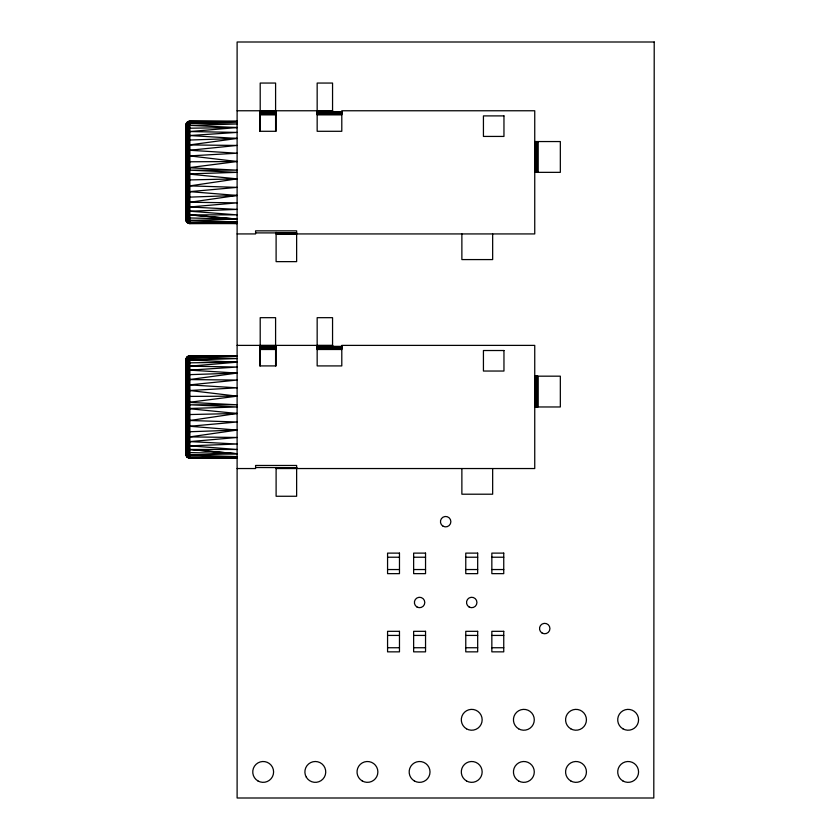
<?xml version="1.0" encoding="UTF-8"?>
<svg xmlns="http://www.w3.org/2000/svg" width="840" height="840" viewBox="0 0 840 840"><rect width="100%" height="100%" fill="white"/><g stroke="black" fill="none" stroke-linecap="round" stroke-linejoin="round"><path stroke-width="1.26" d="M185.787 125.874L186.753 122.577L189.178 121.18L237.111 121.023M185.787 359.835L187.257 356.695L189.893 355.74L237.111 355.645M185.787 360.497L186.753 357.903L189.893 356.454L237.111 356.391L189.178 357.945L186.753 359.289L185.787 361.809M185.787 127.186L186.753 124.667L189.178 123.323L237.111 121.769L189.893 121.117L189.893 223.661L237.111 223.482L220.059 223.02M185.787 129.139L186.753 126.725L189.178 125.444L237.111 123.963L189.893 123.27M185.787 363.762L186.753 361.347L189.178 360.056L237.111 358.575L189.893 357.882M185.787 131.691L186.753 129.423L189.178 128.215L237.111 127.544L189.178 131.607L186.753 132.72L185.787 134.82M185.787 366.314L186.753 364.046L189.178 362.838L237.111 362.166L189.178 366.23L186.753 367.343L185.787 369.443M185.787 138.474L186.753 136.573L189.178 135.566L237.111 132.416L189.893 131.555M185.787 373.086L186.753 371.196L189.178 370.188L237.111 367.038L189.893 366.177M185.787 142.601L186.753 140.931L189.178 140.049L237.111 138.442L188.496 145.078L186.753 145.73L185.787 147.147M185.787 377.223L186.753 375.554L189.178 374.671L237.111 373.065L188.496 379.701L186.753 380.352L185.787 381.759M185.787 152.04L188.496 150.381L237.111 145.435L189.893 144.953M185.787 386.663L188.496 385.004L237.111 380.058L189.893 379.575M185.85 125.181L187.257 122.787L189.893 121.842L237.111 121.769M185.787 157.227L189.178 155.925L237.111 153.216L189.893 150.276M185.787 391.85L189.178 390.548L237.111 387.828L189.893 384.899M185.787 162.624L189.178 161.784L237.111 161.532L185.85 168.095M185.787 397.236L189.178 396.406L237.111 396.155L185.787 402.769M185.787 184.79L189.893 185.871L237.111 178.868L185.85 173.765M185.787 419.412L189.893 420.494L237.111 413.48L185.787 408.366M185.787 199.868L186.753 201.411L189.893 202.262L237.111 195.447L188.496 191.541L185.787 190.092M185.787 434.49L186.753 436.023L189.893 436.884L237.111 430.07L188.496 426.163L185.787 424.704M189.893 191.636L237.111 187.373L189.893 185.871M189.893 426.248L237.111 421.995L189.893 420.494M185.787 204.215L186.753 205.989L189.893 206.987L237.111 202.86L189.893 202.262M185.787 438.837L186.753 440.612L189.893 441.599L237.111 437.483L189.893 436.884M185.787 208.11L186.753 210.105L189.893 211.218L237.111 209.391L189.893 206.987M185.787 442.733L186.753 444.728L189.893 445.841L237.111 444.014L189.893 441.599M237.111 195.447L189.893 197.117L186.753 196.413L185.787 195.143M237.111 430.07L189.893 431.739L186.753 431.036L185.787 429.755M189.893 173.87L237.111 172.347L189.893 170.173L237.111 170.163L189.893 167.79M189.893 408.481L237.111 406.969L189.893 404.786L237.111 404.786L189.893 402.413M185.787 216.605L187.257 219.555L189.893 220.447L237.111 219.103L189.178 214.851L186.753 213.696L185.787 211.502M185.787 451.227L187.257 454.167L189.893 455.07L237.111 453.726L189.178 449.474L186.753 448.308L185.787 446.124M185.787 219.23L186.753 221.844L189.893 223.303L237.111 222.002L189.893 220.447M185.85 454.556L187.257 456.971L189.893 457.926L237.111 456.624L189.893 455.07M237.111 178.868L189.893 179.917L185.787 179.319M237.111 413.48L189.893 414.54L185.787 413.931M237.111 222.002L189.893 222.222L186.753 220.804L185.787 218.232M237.111 456.624L189.893 456.844L186.753 455.417L185.787 452.855M185.787 453.842L186.753 456.813L189.893 458.283L237.111 458.094L209.57 457.37M237.111 110.764L259.686 110.764L259.686 131.292L276.108 131.292L276.108 110.764L332.556 110.764M260.201 110.764L275.594 110.764M260.201 110.943L275.594 110.943M317.163 110.943L332.556 110.943M260.201 111.111L275.594 111.111M317.163 111.111L332.556 111.111M260.201 111.279L275.594 111.279M317.163 111.279L332.556 111.279M260.201 111.426L275.594 111.426M317.163 111.426L332.556 111.426M260.201 111.552L275.594 111.657M317.163 111.552L332.556 111.657M260.201 111.731L275.594 111.794M317.163 111.731L341.796 111.794M260.201 111.972L275.594 111.972M317.163 111.972L341.796 111.972M260.201 112.203L275.594 112.203M317.163 112.203L341.796 112.203M260.201 112.508L275.594 112.508M317.163 112.508L341.796 112.508M260.201 112.896L275.594 112.896M317.163 112.896L341.796 112.896M260.201 113.327L275.594 113.327M317.163 113.327L341.796 113.327M260.201 113.82L275.594 113.82M317.163 113.82L341.796 113.82M260.201 114.335L275.594 114.335M317.163 114.335L341.796 114.335M260.201 114.87L275.594 114.87M317.163 114.87L341.796 114.87M534.681 141.55L560.332 141.55L560.332 172.347L534.681 172.347M255.581 232.901L296.635 232.901M276.108 233.037L296.635 233.142M276.108 233.268L296.635 233.268M276.108 233.415L296.635 233.415M276.108 233.572L296.635 233.572M276.108 233.751L296.635 233.751M237.111 233.929L255.581 233.929L255.581 230.843L296.635 230.843L296.635 261.639L276.108 261.639L276.108 232.386M276.108 233.929L534.744 233.929L534.744 110.764L341.796 110.764L341.796 131.292L317.163 131.292L317.163 83.055L332.556 83.055L332.556 112.308M237.111 345.387L259.686 345.387L259.686 365.915L276.108 365.915L276.108 345.387L332.556 345.387M260.201 345.387L275.594 345.387M260.201 345.566L275.594 345.566M317.163 345.566L332.556 345.566M260.201 345.733L275.594 345.733M317.163 345.733L332.556 345.733M260.201 345.901L275.594 345.901M317.163 345.901L332.556 345.901M260.201 346.175L275.594 346.048M317.163 346.175L332.556 346.048M275.594 346.269L260.201 346.353L275.594 346.416M332.556 346.269L317.163 346.353L341.796 346.416M260.201 346.594L275.594 346.594M317.163 346.594L341.796 346.594M260.201 346.826L275.594 346.826M317.163 346.826L341.796 346.826M260.201 347.13L275.594 347.13M317.163 347.13L341.796 347.13M260.201 347.508L275.594 347.508M317.163 347.508L341.796 347.508M260.201 347.949L275.594 347.949M317.163 347.949L341.796 347.949M260.201 348.443L275.594 348.443M317.163 348.443L341.796 348.443M260.201 348.957L275.594 348.957M317.163 348.957L341.796 348.957M260.201 349.493L275.594 349.493M317.163 349.493L341.796 349.493M534.681 376.173L560.332 376.173L560.332 406.969L534.681 406.969M255.581 467.523L296.635 467.659M276.108 467.765L296.635 467.765M276.108 467.891L296.635 467.891M276.108 468.038L296.635 468.038M276.108 468.195L296.635 468.195M276.108 468.363L296.635 468.363M237.111 468.542L255.581 468.542L255.581 465.465L296.635 465.465L296.635 496.262L276.108 496.262L276.108 467.492M276.108 468.542L534.744 468.542L534.744 345.387L341.796 345.387L341.796 365.915L317.163 365.915L317.163 317.678L332.556 317.678L332.556 346.437M387.566 557.225L399.473 557.225M413.637 557.225L425.544 557.225M465.769 557.225L477.677 557.225M491.841 557.225L503.748 557.225M387.566 569.541L399.473 569.541M413.637 569.541L425.544 569.541M465.769 569.541L477.677 569.541M491.841 569.541L503.748 569.541M387.566 635.428L399.473 635.428M413.637 635.428L425.544 635.428M465.769 635.428L477.677 635.428M491.841 635.428L503.748 635.428M387.566 647.745L399.473 647.745M413.637 647.745L425.544 647.745M465.769 647.745L477.677 647.745M491.841 647.745L503.748 647.745M189.893 223.303L237.111 223.482M189.893 457.926L237.111 458.094M237.111 356.391L189.893 355.74L189.893 458.283M189.893 125.38L237.111 127.544M189.893 360.003L237.111 362.166M189.893 135.524L237.111 138.442M189.893 370.146L237.111 373.065M189.893 211.218L237.111 214.862L189.893 214.862L237.111 219.103L189.178 217.948L186.753 216.699L185.787 214.347M189.893 445.841L237.111 449.484L189.893 449.474L237.111 453.726L189.178 452.56L186.753 451.311L185.787 448.969M185.787 219.555L186.753 222.191L189.893 223.661M189.893 155.915L237.111 161.532M189.893 390.526L237.111 396.155M537.821 141.55L537.821 172.347M537.821 376.173L537.821 406.969M537.642 141.55L537.642 172.347M537.642 376.173L537.642 406.969M537.474 141.55L537.474 172.347M537.474 376.173L537.474 406.969M537.306 141.55L537.306 172.347M537.306 376.173L537.306 406.969M537.033 141.55L537.159 172.347M537.159 376.173L537.033 406.969M536.938 172.347L536.855 141.55L536.812 172.347M536.938 406.969L536.855 376.173L536.802 406.969M536.613 141.55L536.613 172.347M536.613 376.173L536.613 406.969M536.382 141.55L536.382 172.347M536.382 376.173L536.382 406.969M536.077 141.55L536.077 172.347M536.077 376.173L536.077 406.969M535.7 141.55L535.7 172.347M535.7 376.173L535.7 406.969M535.259 141.55L535.259 172.347M535.259 376.173L535.259 406.969M492.66 233.929L492.66 259.581L461.874 259.581L461.874 233.929M492.66 468.542L492.66 494.204L461.874 494.204L461.874 468.542M275.594 131.292L275.594 83.055L260.201 83.055L260.201 131.292M275.594 365.915L275.594 317.678L260.201 317.678L260.201 365.915M189.178 121.18L189.178 223.597M189.178 355.803L189.178 458.22M188.496 121.37L188.496 223.419M188.496 355.981L188.496 458.031M187.845 121.664L187.845 223.115M187.845 356.286L187.845 457.737M187.257 122.073L187.257 222.705M187.257 356.695L187.257 457.317M186.753 122.577L186.753 222.191M186.753 357.2L186.753 456.813M186.344 123.165L186.344 221.613M186.344 357.788L186.344 456.225M186.039 123.816L186.039 220.962M186.039 358.439L186.039 455.584M185.85 124.509L185.85 220.269M185.85 359.121L185.85 454.892M654.213 42L653.803 798L237.111 798L237.111 42L654.213 42M503.958 115.899L483.431 115.899L483.431 136.427L503.958 136.427L503.958 115.899M503.958 350.522L483.431 350.522L483.431 371.038L503.958 371.038L503.958 350.522M399.473 553.119L387.566 553.119L387.566 573.647L399.473 573.647L399.473 553.119M425.544 553.119L413.637 553.119L413.637 573.647L425.544 573.647L425.544 553.119M477.677 553.119L465.769 553.119L465.769 573.647L477.677 573.647L477.677 553.119M503.748 553.119L491.841 553.119L491.841 573.647L503.748 573.647L503.748 553.119M399.473 631.323L387.566 631.323L387.566 651.851L399.473 651.851L399.473 631.323M425.544 631.323L413.637 631.323L413.637 651.851L425.544 651.851L425.544 631.323M477.677 631.323L465.769 631.323L465.769 651.851L477.677 651.851L477.677 631.323M503.748 631.323L491.841 631.323L491.841 651.851L503.748 651.851L503.748 631.323M306.285 777.147A10.427 10.427 0 0 0 324.345 777.147A10.427 10.427 0 0 0 315.315 761.502A10.427 10.427 0 0 0 306.285 777.147M257.964 780.958A10.427 10.427 0 0 0 273.599 771.928A10.427 10.427 0 0 0 257.964 762.899A10.427 10.427 0 0 0 257.964 780.958M518.648 728.826A10.427 10.427 0 0 0 534.293 719.796A10.427 10.427 0 0 0 518.648 710.766A10.427 10.427 0 0 0 518.648 728.826M416.987 606.995A5.218 5.218 0 0 0 424.798 602.48A5.218 5.218 0 0 0 416.987 597.965A5.218 5.218 0 0 0 416.987 606.995M469.119 606.995A5.218 5.218 0 0 0 476.942 602.48A5.218 5.218 0 0 0 469.119 597.965A5.218 5.218 0 0 0 469.119 606.995M542.115 633.066A5.218 5.218 0 0 0 549.938 628.551A5.218 5.218 0 0 0 542.115 624.036A5.218 5.218 0 0 0 542.115 633.066M443.048 526.187A5.218 5.218 0 0 0 450.87 521.672A5.218 5.218 0 0 0 443.048 517.156A5.218 5.218 0 0 0 443.048 526.187M622.923 728.826A10.427 10.427 0 0 0 638.568 719.796A10.427 10.427 0 0 0 622.923 710.766A10.427 10.427 0 0 0 622.923 728.826M570.791 728.826A10.427 10.427 0 0 0 586.436 719.796A10.427 10.427 0 0 0 570.791 710.766A10.427 10.427 0 0 0 570.791 728.826M466.515 728.826A10.427 10.427 0 0 0 482.16 719.796A10.427 10.427 0 0 0 466.515 710.766A10.427 10.427 0 0 0 466.515 728.826M622.923 780.958A10.427 10.427 0 0 0 638.568 771.928A10.427 10.427 0 0 0 622.923 762.899A10.427 10.427 0 0 0 622.923 780.958M570.791 780.958A10.427 10.427 0 0 0 586.436 771.928A10.427 10.427 0 0 0 570.791 762.899A10.427 10.427 0 0 0 570.791 780.958M518.648 780.958A10.427 10.427 0 0 0 534.293 771.928A10.427 10.427 0 0 0 518.648 762.899A10.427 10.427 0 0 0 518.648 780.958M466.515 780.958A10.427 10.427 0 0 0 482.16 771.928A10.427 10.427 0 0 0 466.515 762.899A10.427 10.427 0 0 0 466.515 780.958M414.372 780.958A10.427 10.427 0 0 0 430.017 771.928A10.427 10.427 0 0 0 414.372 762.899A10.427 10.427 0 0 0 414.372 780.958M362.24 780.958A10.427 10.427 0 0 0 377.874 771.928A10.427 10.427 0 0 0 362.24 762.899A10.427 10.427 0 0 0 362.24 780.958"/></g></svg>
